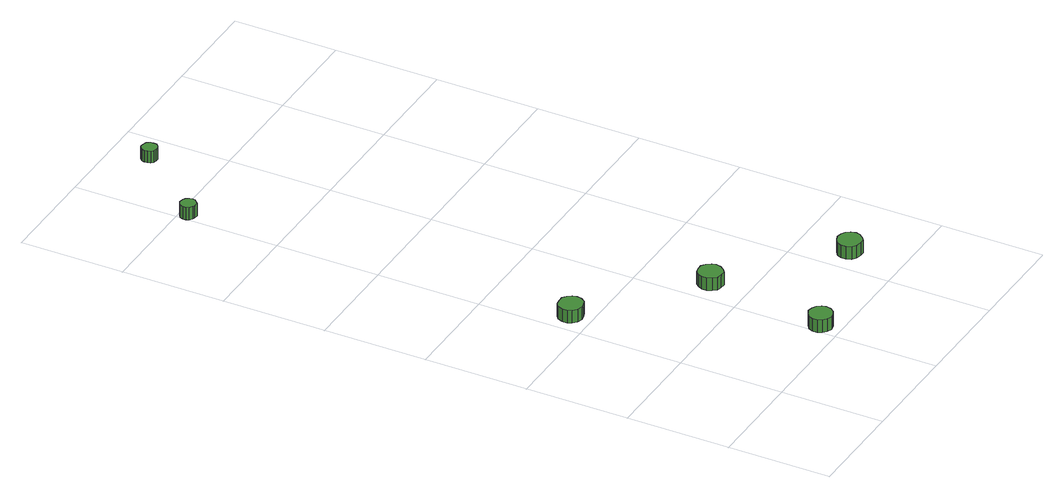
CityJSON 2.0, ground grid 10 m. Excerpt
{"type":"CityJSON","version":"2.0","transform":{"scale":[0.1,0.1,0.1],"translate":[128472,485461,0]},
"CityObjects":{
"tree1":{"type":"SolitaryVegetationObject","attributes":{"function":"something"},"geometry":[{"type":"MultiSurface","lod":"1","boundaries":[[[0,1,2,3,4,5,6,7,8,9,10,11,12,13,14]],[[15,16,17,18,19,20,21,22,23,24,25,26,27,28,29]],[[0,29,28,1]],[[1,28,27,2]],[[2,27,26,3]],[[3,26,25,4]],[[4,25,24,5]],[[5,24,23,6]],[[6,23,22,7]],[[7,22,21,8]],[[8,21,20,9]],[[9,20,19,10]],[[10,19,18,11]],[[11,18,17,12]],[[12,17,16,13]],[[13,16,15,14]],[[14,15,29,0]]]}]},
"tree2":{"type":"SolitaryVegetationObject","attributes":{"function":"something"},"geometry":[{"type":"MultiSurface","lod":"1","boundaries":[[[30,31,32,33,34,35,36,37,38,39,40,41,42,43,44]],[[45,46,47,48,49,50,51,52,53,54,55,56,57,58,59]],[[30,59,58,31]],[[31,58,57,32]],[[32,57,56,33]],[[33,56,55,34]],[[34,55,54,35]],[[35,54,53,36]],[[36,53,52,37]],[[37,52,51,38]],[[38,51,50,39]],[[39,50,49,40]],[[40,49,48,41]],[[41,48,47,42]],[[42,47,46,43]],[[43,46,45,44]],[[44,45,59,30]]]}]},
"tree3":{"type":"SolitaryVegetationObject","attributes":{"function":"something"},"geometry":[{"type":"MultiSurface","lod":"1","boundaries":[[[60,61,62,63,64,65,66,67,68,69,70,71,72,73,74]],[[75,76,77,78,79,80,81,82,83,84,85,86,87,88,89]],[[60,89,88,61]],[[61,88,87,62]],[[62,87,86,63]],[[63,86,85,64]],[[64,85,84,65]],[[65,84,83,66]],[[66,83,82,67]],[[67,82,81,68]],[[68,81,80,69]],[[69,80,79,70]],[[70,79,78,71]],[[71,78,77,72]],[[72,77,76,73]],[[73,76,75,74]],[[74,75,89,60]]]}]},
"tree4":{"type":"SolitaryVegetationObject","attributes":{"function":"something"},"geometry":[{"type":"MultiSurface","lod":"1","boundaries":[[[90,91,92,93,94,95,96,97,98,99,100,101,102,103,104]],[[105,106,107,108,109,110,111,112,113,114,115,116,117,118,119]],[[90,119,118,91]],[[91,118,117,92]],[[92,117,116,93]],[[93,116,115,94]],[[94,115,114,95]],[[95,114,113,96]],[[96,113,112,97]],[[97,112,111,98]],[[98,111,110,99]],[[99,110,109,100]],[[100,109,108,101]],[[101,108,107,102]],[[102,107,106,103]],[[103,106,105,104]],[[104,105,119,90]]]}]},
"tree5":{"type":"SolitaryVegetationObject","attributes":{"function":"something"},"geometry":[{"type":"MultiSurface","lod":"1","boundaries":[[[120,121,122,123,124,125,126,127,128,129,130,131,132,133,134]],[[135,136,137,138,139,140,141,142,143,144,145,146,147,148,149]],[[120,149,148,121]],[[121,148,147,122]],[[122,147,146,123]],[[123,146,145,124]],[[124,145,144,125]],[[125,144,143,126]],[[126,143,142,127]],[[127,142,141,128]],[[128,141,140,129]],[[129,140,139,130]],[[130,139,138,131]],[[131,138,137,132]],[[132,137,136,133]],[[133,136,135,134]],[[134,135,149,120]]]}]},
"tree6":{"type":"SolitaryVegetationObject","attributes":{"function":"something"},"geometry":[{"type":"MultiSurface","lod":"1","boundaries":[[[150,151,152,153,154,155,156,157,158,159,160,161,162,163,164]],[[165,166,167,168,169,170,171,172,173,174,175,176,177,178,179]],[[150,179,178,151]],[[151,178,177,152]],[[152,177,176,153]],[[153,176,175,154]],[[154,175,174,155]],[[155,174,173,156]],[[156,173,172,157]],[[157,172,171,158]],[[158,171,170,159]],[[159,170,169,160]],[[160,169,168,161]],[[161,168,167,162]],[[162,167,166,163]],[[163,166,165,164]],[[164,165,179,150]]]}]}
},
"vertices":[
[33,220,20],[32,224,20],[29,228,20],[25,231,20],[20,231,20],[15,230,20],[11,227,20],[9,222,20],[9,217,20],[11,213,20],[15,210,20],[20,208,20],[25,209,20],[29,211,20],[32,215,20],[32,215,7],[29,211,7],[25,209,7],[20,208,7],[15,210,7],[11,213,7],[9,217,7],[9,222,7],[11,227,7],[15,230,7],[20,231,7],[25,231,7],[29,228,7],[32,224,7],[33,220,7],
[114,16,25],[113,20,25],[110,24,25],[106,26,25],[101,27,25],[97,25,25],[93,22,25],[91,18,25],[91,13,25],[93,9,25],[97,6,25],[101,4,25],[106,5,25],[110,7,25],[113,11,25],[113,11,12],[110,7,12],[106,5,12],[101,4,12],[97,6,12],[93,9,12],[91,13,12],[91,18,12],[93,22,12],[97,25,12],[101,27,12],[106,26,12],[110,24,12],[113,20,12],[114,16,12],
[131,134,23],[130,138,23],[127,142,23],[123,145,23],[118,145,23],[113,144,23],[110,140,23],[108,136,23],[108,131,23],[110,127,23],[113,123,23],[118,122,23],[123,122,23],[127,125,23],[130,129,23],[130,129,10],[127,125,10],[123,122,10],[118,122,10],[113,123,10],[110,127,10],[108,131,10],[108,136,10],[110,140,10],[113,144,10],[118,145,10],[123,145,10],[127,142,10],[130,138,10],[131,134,10],
[15,591,19],[14,594,19],[12,597,19],[10,598,19],[6,599,19],[4,598,19],[1,596,19],[0,593,19],[0,590,19],[1,587,19],[4,585,19],[6,584,19],[10,584,19],[12,586,19],[14,588,19],[14,588,6],[12,586,6],[10,584,6],[6,584,6],[4,585,6],[1,587,6],[0,590,6],[0,593,6],[1,596,6],[4,598,6],[6,599,6],[10,598,6],[12,597,6],[14,594,6],[15,591,6],
[229,47,26],[228,52,26],[225,56,26],[221,58,26],[216,59,26],[211,57,26],[207,54,26],[205,50,26],[205,45,26],[207,40,26],[211,37,26],[216,36,26],[221,36,26],[225,39,26],[228,43,26],[228,43,13],[225,39,13],[221,36,13],[216,36,13],[211,37,13],[207,40,13],[205,45,13],[205,50,13],[207,54,13],[211,57,13],[216,59,13],[221,58,13],[225,56,13],[228,52,13],[229,47,13],
[76,662,20],[76,665,20],[74,668,20],[71,669,20],[68,670,20],[65,669,20],[63,667,20],[62,664,20],[62,661,20],[63,658,20],[65,656,20],[68,655,20],[71,655,20],[74,657,20],[76,659,20],[76,659,8],[74,657,8],[71,655,8],[68,655,8],[65,656,8],[63,658,8],[62,661,8],[62,664,8],[63,667,8],[65,669,8],[68,670,8],[71,669,8],[74,668,8],[76,665,8],[76,662,8]
]}
